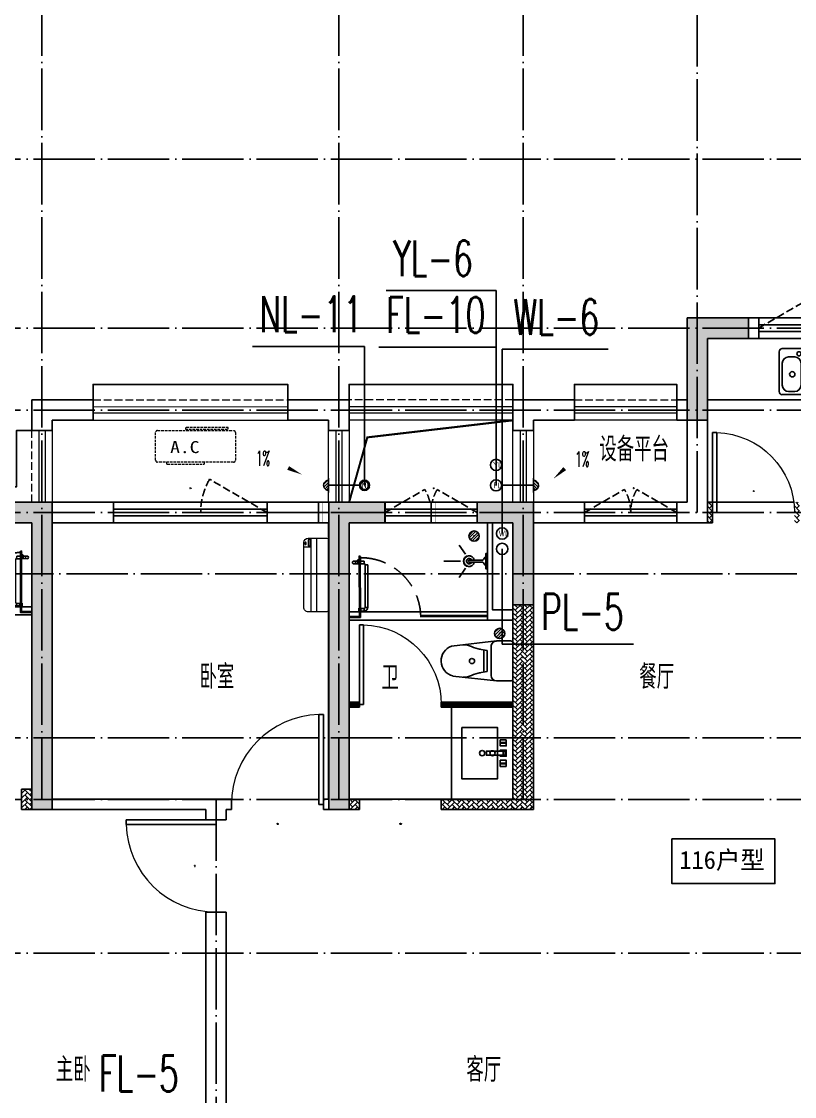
# Model space of a CAD drawing. Extents: x 27938 to 1507990, y 110129 to 923079.
# Drawn here: x 854517 to 862067, y 521639 to 532134 of the extents above; entities that cross this region are included whole.
import ezdxf

# ---------------------------------------------------------------- set-up
doc = ezdxf.new("R2010")
doc.units = 0
doc.header["$LTSCALE"] = 1000
doc.header["$MEASUREMENT"] = 0
doc.linetypes.add('DASH', pattern=[0.35, 0.25, -0.1])
doc.linetypes.add('DOTE', pattern=[2.42, 2, -0.2, 0.02, -0.2])
for name, color, linetype in [('AH-FURNITURE', 1, 'Continuous'), ('COLUMN', 9, 'Continuous'), ('CURTWALL', 4, 'Continuous'), ('DIM_凝结', 150, 'Continuous'), ('DIM_废水', 31, 'Continuous'), ('DIM_污水', 2, 'Continuous'), ('DIM_雨水', 4, 'Continuous'), ('DIM_餐饮排水', 31, 'Continuous'), ('DOTE', 1, 'Continuous'), ('EQUIP_污水', 7, 'Continuous'), ('IP-bath&kitchen-JOHNSON', 4, 'Continuous'), ('LVTRY', 6, 'Continuous'), ('P-bath&kitchen-JOHNSON', 4, 'Continuous'), ('PUB_HATCH', 8, 'Continuous'), ('PUB_TEXT', 4, 'Continuous'), ('VPIPE-中水', 122, 'Continuous'), ('VPIPE-凝结', 150, 'N'), ('VPIPE-废水', 31, 'Continuous'), ('VPIPE-污水', 2, 'W'), ('VPIPE-雨水', 4, 'Y'), ('VPIPE-餐饮排水', 41, 'P'), ('WALL', 9, 'Continuous'), ('WINDOW', 4, 'Continuous'), ('WINDOW_TEXT', 7, 'Continuous'), ('保温', 6, 'Continuous'), ('建筑-排气道', 9, 'Continuous'), ('机电标识类', 1, 'Continuous'), ('看线', 251, 'Continuous')]:
    doc.layers.add(name, color=color, linetype=linetype)
for name, color, linetype, lineweight in [('平面-排水沟', 86, 'Continuous', 15), ('平面-栏杆', 135, 'Continuous', 15), ('平面-看线', 45, 'Continuous', 15), ('平面-空调室内机', 176, 'Continuous', 9), ('平面-空调预留孔', 173, 'Continuous', 15), ('空调', 76, 'Continuous', 13), ('立面-洞口示意', 152, 'Continuous', 13)]:
    doc.layers.add(name, color=color, linetype=linetype, lineweight=lineweight)
doc.styles.add('_TCH_DIM', font='SIMPLEX.shx', dxfattribs={"width": 0.7, "bigfont": 'GBCBIG.shx'})
doc.styles.add('_TCH_WINDOW', font='SIMPLEX.shx', dxfattribs={"width": 0.7, "height": 3.5, "bigfont": 'GBCBIG.shx'})
doc.styles.add('_TWT_SERIAL', font='SIMPLEX', dxfattribs={"width": 0.8, "height": 3.5, "bigfont": 'HZTXT'})
doc.styles.add('DIM_FONT', font='SIMPLEX.shx', dxfattribs={"width": 0.56})
doc.styles.get("Standard").update_dxf_attribs({"font": 'gbenor.shx', "bigfont": 'gbcbig.shx'})
doc.styles.add('黑体', font='simhei.ttf')
doc.linetypes.add('N', pattern='A,3,-0.2,["N",Standard,S=0.25,R=0,X=-0.1,Y=-0.115],-0.2', length=3.4)
doc.linetypes.add('P', pattern='A,3,-0.2,["P",Standard,S=0.25,R=0,X=-0.1,Y=-0.115],-0.2', length=3.4)
doc.linetypes.add('W', pattern='A,3,-0.2,["W",Standard,S=0.25,R=0,X=-0.1,Y=-0.115],-0.2', length=3.4)
doc.linetypes.add('Y', pattern='A,3,-0.2,["Y",Standard,S=0.25,R=0,X=-0.1,Y=-0.115],-0.2', length=3.4)
pattern_1 = [(45, (0, 0), (0, 47.4157523), [100.584, -33.528]), (135, (23.708, 23.708), (3e-15, 47.4157523), [100.584, -33.528])]

# ---------------------------------------------------------------- blocks, each defined once
blk = doc.blocks.new('GDGDGDSDA')
at = {"layer": 'DOTE', "color": 0, "linetype": 'DOTE', "ltscale": 0.3}
for p, q in [((446135, 367858), (446135, 376108)), ((449035, 367858), (449035, 376108)), ((450835, 367858), (450835, 376108)), ((452535, 370658), (452535, 376108)), ((471335, 374108), (417335, 374108)), ((471335, 372458), (417335, 372458)), ((471335, 371658), (417335, 371658)), ((471335, 370658), (417335, 370658)), ((417335, 370059), (471335, 370059)), ((471335, 368458), (417335, 368458)), ((471335, 367858), (417335, 367858)), ((447835, 367858), (447835, 359558)), ((471335, 366358), (417335, 366358))]:
    blk.add_line(p, q, dxfattribs=at)
blk = doc.blocks.new('rrrrrrrrrrrra')
at = {"color": 0}
for p, q in [((-112, 459), (-112, 324)), ((253, 484), (-87, 484)), ((278, 324), (278, 459)), ((-112, 324), (-64, -103)), ((278, 324), (228, -116)), ((-59, 271), (224, 271)), ((-21, 232), (-34, 154)), ((186, 232), (-21, 232)), ((186, 232), (199, 154)), ((191, 200), (-26, 200))]:
    blk.add_line(p, q, dxfattribs=at)
for centre, radius, start, end in [((-87, 459), 25, 90, 180), ((253, 459), 25, 0, 90), ((-59, 324), 53.3, 180, 270), ((224, 324), 53.3, 270, 0), ((-323, 210), 294, 333.5369, 351.4828), ((488, 210), 294, 188.5172, 206.4631), ((149, -3), 224, 158.5202, 180), ((16, -3), 224, 0, 21.4798), ((84, -64), 153, 195.0773, 340.1181)]:
    blk.add_arc(centre, radius, start, end, dxfattribs=at)
blk = doc.blocks.new('A$C1E0F638F')
at = {"color": 0}
for points in [[(500, 435), (500, 85), (0, 85), (0, 435)], [(270, 30), (230, 30), (230, 195), (270, 195)], [(120, 0), (180, 0), (180, 60), (120, 60)], [(147, 55), (153, 55), (153, 5), (147, 5)], [(230, 30), (270, 30), (270, 10), (230, 10)], [(380, 0), (320, 0), (320, 60), (380, 60)], [(353, 55), (347, 55), (347, 5), (353, 5)]]:
    blk.add_lwpolyline(points, close=True, dxfattribs=at)
blk.add_lwpolyline([(270, 60), (280, 60), (280, 0), (220, 0), (220, 60), (230, 60)], dxfattribs=at)
blk.add_circle((250, 236), 26, dxfattribs=at)
blk = doc.blocks.new('$lvtry$00000171')
at = {"color": 0}
for p, q in [((-74, 11), (-11, 74)), ((-70, -27), (27, 70)), ((-53, -53), (53, 53)), ((-27, -70), (70, 27)), ((11, -74), (74, -11))]:
    blk.add_line(p, q, dxfattribs=at)
blk.add_circle((0, 0), 75, dxfattribs=at)
blk.add_point((0, 0), dxfattribs=at)
blk = doc.blocks.new('135')
blk.add_hatch(color=0).paths.add_polyline_path([(5, 2), (4, -1), (-5, 2), (-4, 5)])
at = {"color": 0}
for p, q in [((-6, 19), (-3, 19)), ((-3, 19), (-6, 19)), ((-6, 3), (5, -2)), ((-6, 3), (-5, 3)), ((-5, 11), (-5, 31)), ((5, 11), (-5, 11)), ((5, 10), (-5, 10)), ((-5, 3), (-4, 6)), ((-4, 6), (5, 2)), ((0, 0), (0, 39)), ((6, 19), (3, 19)), ((3, 19), (6, 19)), ((4, -1), (5, 2)), ((5, 11), (5, 32)), ((4, -1), (6, -2))]:
    blk.add_line(p, q, dxfattribs=at)
for centre, radius, start, end in [((6, 16), 13.5, 151.0147, 204.8403), ((13, 4), 20.5, 163.0924, 182.0012), ((-6, 4), 1, 184.2275, 248.4661), ((-5, 22), 0.5, 335.7643, 151.0147), ((4, 18), 9.42, 155.7643, 171.9773), ((9, 15), 14.6, 166.278, 198.0953), ((14, 4), 19.5, 163.7443, 182.5269), ((-5, 3), 0.5, 181.9385, 247.2597), ((5, 22), 0.5, 29.8425, 204.574), ((-6, 17), 11.7, 10.475, 24.574), ((-6, 15), 12.4, 338.6449, 16.0476), ((29, 7), 24, 172.9439, 199.2318), ((-6, 16), 13.4, 334.9111, 29.8425), ((26, 6), 20.6, 169.1454, 199.9526), ((6, -1), 1.17, 247.4597, 19.9526), ((6, -1), 0.5, 247.4597, 19.2318)]:
    blk.add_arc(centre, radius, start, end, dxfattribs=at)
blk.add_open_spline([(-5, 31), (-4, 31), (-2, 33), (1, 29), (3, 31), (5, 32)], degree=3, knots=[0, 0, 0, 0, 3.066329, 6.218313, 11.124135, 11.124135, 11.124135, 11.124135], dxfattribs=at)
blk = doc.blocks.new('SDFAWERAWER')
at = {"layer": 'LVTRY', "color": 0}
for p, q in [((593941, -1242210), (593784, -1242595)), ((593965, -1242220), (593807, -1242604)), ((593941, -1242210), (593965, -1242220)), ((593988, -1242191), (593978, -1242214)), ((594007, -1242226), (593978, -1242214)), ((594017, -1242203), (593988, -1242191)), ((594016, -1242220), (594027, -1242193)), ((594016, -1242220), (594022, -1242223)), ((594026, -1242204), (594018, -1242222)), ((594018, -1242222), (594021, -1242220)), ((594025, -1242211), (594021, -1242220)), ((594023, -1242221), (594022, -1242223)), ((594022, -1242223), (594024, -1242222)), ((594023, -1242211), (594030, -1242194)), ((594024, -1242221), (594024, -1242222)), ((594025, -1242211), (594031, -1242197)), ((594027, -1242193), (594033, -1242195)), ((594028, -1242234), (594078, -1242255)), ((594030, -1242194), (594031, -1242197)), ((594032, -1242197), (594033, -1242195)), ((594033, -1242195), (594034, -1242197)), ((594034, -1242198), (594034, -1242197)), ((594047, -1242201), (594036, -1242229)), ((594036, -1242229), (594039, -1242230)), ((594037, -1242211), (594088, -1242232)), ((594039, -1242230), (594045, -1242214)), ((594039, -1242230), (594042, -1242228)), ((594042, -1242228), (594051, -1242205)), ((594050, -1242202), (594043, -1242218)), ((594047, -1242201), (594050, -1242202)), ((594050, -1242202), (594051, -1242205)), ((594057, -1242246), (594067, -1242223)), ((593784, -1242595), (593807, -1242604)), ((593803, -1242641), (593813, -1242618)), ((593803, -1242641), (593833, -1242653)), ((593813, -1242618), (593842, -1242630)), ((593842, -1242630), (593833, -1242653)), ((593834, -1242656), (593833, -1242653)), ((593845, -1242629), (593834, -1242656)), ((593836, -1242657), (593834, -1242656)), ((593848, -1242630), (593836, -1242657)), ((593845, -1242629), (593842, -1242630)), ((593848, -1242630), (593845, -1242629)), ((593847, -1242662), (593858, -1242634)), ((593847, -1242662), (593850, -1242663)), ((593850, -1242663), (593861, -1242635)), ((593852, -1242662), (593862, -1242637)), ((593858, -1242634), (593861, -1242635)), ((593861, -1242635), (593862, -1242637))]:
    blk.add_line(p, q, dxfattribs=at)
blk.add_lwpolyline([(593823, -1242717), (594046, -1242174), (594037, -1242170), (593814, -1242713)], close=True, dxfattribs=at)
blk.add_arc((594075, -1242240), 15.3, 281.7932, 33.7019, dxfattribs=at)
for centre, major_axis, start_param, end_param in [((593974, -1242224), (3.93, 9.6), 0, 1.570796), ((593817, -1242608), (13.5, 33.1), 1.570796, 3.141593), ((593817, -1242608), (3.93, 9.6), 1.570796, 3.141593)]:
    blk.add_ellipse(centre, major_axis=major_axis, ratio=1, start_param=start_param, end_param=end_param, dxfattribs=at)
at = {"layer": 'P-bath&kitchen-JOHNSON', "color": 0, "linetype": 'DASH'}
blk.add_arc((593810, -1242714), 586, 67.5369, 157.1325, dxfattribs=at)
at = {"layer": 'LVTRY', "color": 8, "xscale": -1, "rotation": 157.7329157530927}
blk.add_blockref('135', (594045, -1242162), dxfattribs=at)
blk = doc.blocks.new('A$C5DCB2F21')
at = {"layer": 'IP-bath&kitchen-JOHNSON', "color": 0}
for p, q in [((-68, -213), (-158, -275)), ((0, -261), (0, -425)), ((68, -213), (158, -275))]:
    blk.add_line(p, q, dxfattribs=at)
for centre, major_axis, ratio, start_param, end_param in [((0, -179), (-51, 0), 0.990052, -1.36297, 4.504563), ((0, -178), (-26.8, 0), 0.994812, -1.167677, 4.309269)]:
    blk.add_ellipse(centre, major_axis=major_axis, ratio=ratio, start_param=start_param, end_param=end_param, dxfattribs=at)
at = {"layer": 'LVTRY', "color": 0}
for p, q in [((74, 0), (-74, 0)), ((-10, -174), (-10, -49)), ((11, -174), (11, -49))]:
    blk.add_line(p, q, dxfattribs=at)
blk.add_lwpolyline([(74, 0), (74, -16), (-74, -16), (-74, 0)], dxfattribs=at)
for points in [[(-26, -31, -0.364142), (-38, -16, -0.020495)], [(-10, -49, 0.214893), (-26, -31, 7.649644)], [(11, -49, -0.21439), (26, -31, -7.649644)], [(26, -31, 0.364142), (38, -16, 0.020495)]]:
    blk.add_lwpolyline(points, format="xyb", dxfattribs=at)
blk.add_arc((0, -174), 10.5, 180, 0, dxfattribs=at)
for centre, major_axis, ratio, start_param, end_param in [((0, -181), (53.6, 0), 0.987577, 1.76809, 7.656688), ((-12, -165), (0, 1.43), 0.85, -1.570796, 4.712389), ((-12, -189), (0, 1.43), 0.85, 4.712389, 10.995574), ((12, -165), (0, 1.43), 0.85, 4.712389, 10.995574), ((12, -189), (0, 1.43), 0.85, 4.712389, 10.995574)]:
    blk.add_ellipse(centre, major_axis=major_axis, ratio=ratio, start_param=start_param, end_param=end_param, dxfattribs=at)
blk = doc.blocks.new('GDGDRGDGRD')
at = {"layer": 'IP-bath&kitchen-JOHNSON', "color": 0}
for p, q in [((490533, 524228), (491883, 524228)), ((490533, 524193), (491183, 524193)), ((490533, 524183), (491183, 524183)), ((490533, 524148), (491883, 524148)), ((491183, 524183), (491183, 524193)), ((491883, 524183), (491783, 524183)), ((491783, 524173), (491783, 524183)), ((491883, 524173), (491783, 524173))]:
    blk.add_line(p, q, dxfattribs=at)
for points in [[(490533, 525048), (490533, 524148), (490283, 524148)], [(490483, 525048), (490483, 524248), (490283, 524248)]]:
    blk.add_lwpolyline(points, dxfattribs=at)
at = {"layer": 'LVTRY', "color": 0}
blk.add_lwpolyline([(490883, 522448), (490283, 522448), (490283, 523348), (490883, 523348)], close=True, dxfattribs=at)
at = {"layer": 'IP-bath&kitchen-JOHNSON', "color": 8}
for name, p, rotation in [('A$C5DCB2F21', (490533, 524673), 90.008488524447), ('SDFAWERAWER', (-528536, 1449334), 22.25976934310711)]:
    blk.add_blockref(name, p, dxfattribs=dict(at, rotation=rotation))
at = {"layer": 'LVTRY', "color": 8, "xscale": -0.6666666667107826, "yscale": 0.6666666667107826}
for p in [(490663, 524918), (490413, 524018)]:
    blk.add_blockref('$lvtry$00000171', p, dxfattribs=at)
at = {"layer": 'LVTRY', "color": 8, "extrusion": (0, 0, -1), "xscale": -1, "zscale": -1, "rotation": 270}
blk.add_blockref('rrrrrrrrrrrra', (-490766, 523666), dxfattribs=at)
at = {"layer": 'LVTRY', "color": 8, "xscale": -1, "rotation": 270}
blk.add_blockref('A$C1E0F638F', (490347, 522649), dxfattribs=at)
blk = doc.blocks.new('rtyg7uyhg')
at = {"layer": 'LVTRY', "color": 0}
for p, q in [((193590, 45458), (193590, 45069)), ((194235, 45489), (193621, 45489)), ((194265, 45069), (194265, 45458)), ((193621, 45131), (193621, 45346)), ((193682, 45407), (193888, 45407)), ((193896, 45430), (193858, 45326)), ((193875, 45316), (193946, 45401)), ((193926, 45440), (193940, 45432)), ((194010, 45346), (194010, 45131)), ((194051, 45131), (194051, 45346)), ((194112, 45407), (194173, 45407)), ((194235, 45346), (194235, 45131)), ((193858, 45326), (193875, 45316)), ((193621, 45039), (194235, 45039)), ((193948, 45069), (193682, 45069)), ((194173, 45069), (194112, 45069))]:
    blk.add_line(p, q, dxfattribs=at)
for centre, radius in [((193866, 45438), 20.5), ((193989, 45438), 20.5), ((194071, 45438), 20.5), ((193815, 45238), 25.6), ((194137, 45238), 25.6)]:
    blk.add_circle(centre, radius, dxfattribs=at)
for centre, radius, start, end in [((193621, 45458), 30.7, 90, 180), ((193916, 45423), 20.5, 60, 159.4623), ((194235, 45458), 30.7, 360, 90), ((193682, 45346), 61.4, 90, 180), ((193930, 45414), 20.5, 320.5377, 60), ((193948, 45346), 61.4, 360, 90), ((194112, 45346), 61.4, 90, 180), ((194173, 45346), 61.4, 360, 90), ((193682, 45131), 61.4, 180, 270), ((193948, 45131), 61.4, 270, 360), ((194112, 45131), 61.4, 180, 270), ((194173, 45131), 61.4, 270, 360), ((193621, 45069), 30.7, 180, 270), ((194235, 45069), 30.7, 270, 360)]:
    blk.add_arc(centre, radius, start, end, dxfattribs=at)
at = {"layer": 'LVTRY', "color": 0, "style": 'DIM_FONT', "width": 0.8, "flags": 9}
for tag in ['YSIZE', 'XSIZE']:
    blk.add_attdef(tag, (193928, 45488), '', height=0.5, rotation=90, dxfattribs=at)
blk = doc.blocks.new('A$C60D053AF')
at = {"layer": 'AH-FURNITURE', "color": 0}
for p, q in [((233, -90), (128, -90)), ((193, -71), (328, -71)), ((193, -91), (328, -91)), ((342, -97), (370, -143)), ((356, -83), (384, -129)), ((233, -110), (128, -110)), ((245, -129), (245, -122)), ((265, -129), (265, -122)), ((255, -281), (255, -251)), ((255, -281), (393, -281)), ((393, -281), (393, -251))]:
    blk.add_line(p, q, dxfattribs=at)
for points in [[(170, -68, 1), (170, -94), (193, -94), (193, -68)], [(234, -251), (414, -251, 0.414214), (424, -241), (424, -111, 0.414214), (414, -101), (234, -101, 0.414214), (224, -111), (224, -241, 0.414214)], [(268, -122), (268, -107, 0.414214), (248, -87), (233, -87), (233, -113), (242, -113), (242, -122)], [(242, -152, 1), (268, -152), (268, -129), (242, -129)], [(384, -161, 1), (402, -143), (386, -127), (368, -145)]]:
    blk.add_lwpolyline(points, format="xyb", close=True, dxfattribs=at)
for centre, radius in [((100, -100), 30), ((255, -152), 15), ((255, -152), 10), ((393, -152), 15), ((393, -152), 10)]:
    blk.add_circle(centre, radius, dxfattribs=at)
for radius in [40, 20]:
    blk.add_arc((328, -111), radius, 45, 90, dxfattribs=at)
blk = doc.blocks.new('A-Kitchen-7')
at = {"layer": 'LVTRY', "color": 0}
for p, q in [((-519, 780), (-7, 834)), ((-4, 811), (-515, 756)), ((-29, 767), (-35, 806)), ((-7, 834), (-4, 811)), ((-515, 756), (-519, 780)), ((515, 756), (-515, 756)), ((-515, 756), (-515, 40)), ((-486, 761), (-485, 756)), ((-29, 767), (-112, 756)), ((515, 780), (0, 780)), ((0, 756), (0, 780)), ((515, 756), (515, 780)), ((515, 40), (515, 756)), ((-515, 40), (515, 40))]:
    blk.add_line(p, q, dxfattribs=at)
blk.add_lwpolyline([(-469, 40), (-469, 0), (469, 0), (469, 40)], close=True, dxfattribs=at)
blk = doc.blocks.new('*U41')
h = blk.add_hatch(color=0)
h.set_gradient(color1=(0, 0, 255), rotation=180, tint=1)
h.paths.add_polyline_path([(0, 0), (-6.35, -6.35), (-6.35, -2.159), (-15, -2.159), (-15, 2.159), (-6.35, 2.159), (-6.35, 6.35)])
at = {"color": 0, "linetype": 'Continuous'}
blk.add_lwpolyline([(0, 0), (-6.35, -6.35), (-6.35, -2.159), (-15, -2.159), (-15, 2.159), (-6.35, 2.159), (-6.35, 6.35)], close=True, dxfattribs=at)
blk = doc.blocks.new('sgrsefv')
at = {"layer": 'PUB_HATCH'}
blk.add_hatch(color=0, dxfattribs=at).paths.add_polyline_path([(1112933, 840916), (1112933, 840646), (1113073, 840646), (1113073, 840661), (1112968, 840661), (1112948, 840681), (1112948, 840881), (1112968, 840901), (1113288, 840901), (1113308, 840881), (1113308, 840681), (1113288, 840661), (1113183, 840661), (1113183, 840646), (1113323, 840646), (1113323, 840916)])
at = {"layer": 'LVTRY', "color": 0}
for p, q in [((1113073, 840661), (1113073, 840646)), ((1113183, 840661), (1113183, 840646))]:
    blk.add_line(p, q, dxfattribs=at)
for points in [[(1112918, 840931), (1113338, 840931), (1113338, 840631), (1112918, 840631)], [(1112933, 840916), (1113323, 840916), (1113323, 840646), (1112933, 840646)], [(1113288, 840661), (1112968, 840661), (1112948, 840681), (1112948, 840881), (1112968, 840901), (1113288, 840901), (1113308, 840881), (1113308, 840681), (1113288, 840661)]]:
    blk.add_lwpolyline(points, close=True, dxfattribs=at)
at = {"layer": '立面-洞口示意', "color": 0}
blk.add_lwpolyline([(1112918, 840931), (1113182, 840837), (1113338, 840631)], dxfattribs=at)
at = {"layer": '建筑-排气道', "color": 8, "xscale": -5, "yscale": 5, "zscale": 5, "rotation": 270}
blk.add_blockref('*U41', (1113118, 840599), dxfattribs=at)
blk = doc.blocks.new('FRSDFDGDGDRGDR')
at = {"layer": '平面-空调预留孔', "color": 0}
for p, q in [((699619, 775448), (699746, 775448)), ((699746, 775448), (699746, 775355)), ((699612, 775044), (699612, 775441)), ((699720, 775342), (699720, 775143)), ((699727, 775349), (699740, 775349)), ((699727, 775136), (699740, 775136)), ((699746, 775037), (699619, 775037)), ((699746, 775130), (699746, 775037))]:
    blk.add_line(p, q, dxfattribs=at)
blk.add_lwpolyline([(699766, 775167), (699793, 775154), (699793, 775057), (699766, 775044), (699766, 775018), (699619, 775018, -0.414214), (699593, 775044), (699593, 775441, -0.414214), (699619, 775468), (699766, 775468), (699766, 775441), (699793, 775428), (699793, 775332), (699766, 775318)], format="xyb", close=True, dxfattribs=at)
for centre, radius in [((699740, 775332), 10.6), ((699740, 775243), 15.8), ((699740, 775154), 10.6)]:
    blk.add_circle(centre, radius, dxfattribs=at)
for centre, start, end in [((699619, 775441), 90, 180), ((699727, 775342), 90, 180), ((699740, 775355), 270, 360), ((699727, 775143), 180, 270), ((699740, 775130), 0, 90), ((699619, 775044), 180, 270)]:
    blk.add_arc(centre, 6.6, start, end, dxfattribs=at)
blk = doc.blocks.new('GDGDRGDRGRD')
at = {"layer": 'LVTRY', "color": 0}
for p, q in [((430081, 371515), (429865, 371758)), ((430335, 371758), (429865, 371758)), ((429865, 371758), (429865, 370858)), ((430235, 370858), (430235, 371758)), ((429915, 370948), (429915, 371668)), ((429925, 371678), (430325, 371678)), ((429995, 371628), (429995, 371418)), ((430000, 371628), (430000, 371418)), ((430290, 371638), (430005, 371638)), ((430290, 371633), (430005, 371633)), ((430045, 371658), (430045, 371568)), ((430050, 371658), (430045, 371658)), ((430050, 371568), (430050, 371658)), ((430195, 371418), (430195, 371628)), ((430200, 371418), (430200, 371628)), ((430235, 371668), (430235, 370948)), ((429975, 371526), (430102, 371526)), ((429975, 371521), (429975, 371526)), ((430102, 371521), (429975, 371521)), ((430045, 371568), (430050, 371568)), ((430335, 371515), (430081, 371515)), ((430081, 371515), (430081, 371100)), ((430220, 371526), (430092, 371526)), ((430092, 371526), (430092, 371521)), ((430092, 371521), (430220, 371521)), ((430102, 371526), (430102, 371521)), ((430220, 371521), (430220, 371526)), ((430235, 371100), (430235, 371515)), ((430005, 371413), (430290, 371413)), ((430005, 371408), (430290, 371408)), ((430045, 371388), (430045, 371478)), ((430045, 371478), (430050, 371478)), ((430050, 371478), (430050, 371388)), ((429935, 371358), (429974, 371358)), ((429955, 371339), (429955, 371378)), ((430050, 371388), (430045, 371388)), ((429935, 371258), (429974, 371258)), ((429955, 371239), (429955, 371278)), ((429995, 370988), (429995, 371198)), ((430000, 370988), (430000, 371198)), ((430005, 371208), (430290, 371208)), ((430005, 371203), (430290, 371203)), ((430045, 371228), (430045, 371138)), ((430050, 371228), (430045, 371228)), ((430050, 371138), (430050, 371228)), ((430195, 371198), (430195, 370988)), ((430200, 371198), (430200, 370988)), ((429865, 370858), (430081, 371100)), ((430102, 371096), (429975, 371096)), ((429975, 371096), (429975, 371091)), ((429975, 371091), (430102, 371091)), ((430045, 371138), (430050, 371138)), ((430081, 371100), (430335, 371100)), ((430092, 371091), (430092, 371096)), ((430092, 371096), (430220, 371096)), ((430220, 371091), (430092, 371091)), ((430102, 371091), (430102, 371096)), ((430220, 371096), (430220, 371091)), ((430045, 370958), (430045, 371048)), ((430045, 371048), (430050, 371048)), ((430050, 371048), (430050, 370958)), ((430325, 370938), (429925, 370938)), ((430290, 370983), (430005, 370983)), ((430290, 370978), (430005, 370978)), ((430050, 370958), (430045, 370958)), ((429865, 370858), (430335, 370858))]:
    blk.add_line(p, q, dxfattribs=at)
blk.add_lwpolyline([(429609, 370758), (429735, 370758), (429735, 371758), (427635, 371758)], dxfattribs=at)
for centre, radius in [((430147, 371523), 29.7), ((430147, 371523), 11.7), ((429955, 371358), 17), ((429955, 371258), 17), ((430147, 371093), 29.7), ((430147, 371093), 11.7)]:
    blk.add_circle(centre, radius, dxfattribs=at)
for centre, radius, start, end in [((429925, 371668), 10, 90, 180), ((430005, 371628), 10, 90, 180), ((430005, 371628), 5, 90, 180), ((430190, 371628), 10, 0, 90), ((430190, 371628), 5, 0, 90), ((430225, 371668), 10, 0, 90), ((430047, 371523), 56.7, 2.2742, 87.7258), ((430047, 371523), 52.2, 2.4704, 87.5296), ((430047, 371523), 56.7, 272.2742, 357.7258), ((430047, 371523), 52.2, 272.4704, 357.5296), ((430147, 371523), 56.7, 92.2742, 177.7258), ((430147, 371523), 56.7, 182.2742, 267.7258), ((430147, 371523), 52.2, 92.4704, 177.5296), ((430147, 371523), 52.2, 182.4704, 267.5296), ((430005, 371418), 10, 180, 270), ((430005, 371418), 5, 180, 270), ((430190, 371418), 5, 270, 0), ((430190, 371418), 10, 270, 0), ((430005, 371198), 10, 90, 180), ((430005, 371198), 5, 90, 180), ((430190, 371198), 10, 0, 90), ((430190, 371198), 5, 0, 90), ((430047, 371093), 56.7, 2.2742, 87.7258), ((430047, 371093), 52.2, 2.4704, 87.5296), ((430047, 371093), 56.7, 272.2742, 357.7258), ((430047, 371093), 52.2, 272.4704, 357.5296), ((430147, 371093), 56.7, 92.2742, 177.7258), ((430147, 371093), 56.7, 182.2742, 267.7258), ((430147, 371093), 52.2, 92.4704, 177.5296), ((430147, 371093), 52.2, 182.4704, 267.5296), ((430005, 370988), 10, 180, 270), ((430005, 370988), 5, 180, 270), ((430190, 370988), 5, 270, 0), ((430190, 370988), 10, 270, 0), ((429925, 370948), 10, 180, 270), ((430225, 370948), 10, 270, 0)]:
    blk.add_arc(centre, radius, start, end, dxfattribs=at)
at = {"color": 8, "xscale": -1, "rotation": 270}
blk.add_blockref('FRSDFDGDGDRGDR', (-345583, -327434), dxfattribs=at)
at = {"color": 8, "xscale": -1}
blk.add_blockref('rtyg7uyhg', (622600, 326770), dxfattribs=at)
at = {"color": 8}
for name, p, rotation in [('A$C60D053AF', (430135, 372358), 270), ('sgrsefv', (1543253, 1211090), 180)]:
    blk.add_blockref(name, p, dxfattribs=dict(at, rotation=rotation))
at = {"layer": 'LVTRY', "color": 8, "extrusion": (0, 0, -1), "xscale": -0.7999999999883585, "yscale": 0.7999999999883585, "zscale": -0.7999999999883585}
blk.add_blockref('A-Kitchen-7', (-429197, 370159), dxfattribs=at)
blk = doc.blocks.new('GFDGFSDFGD')
at = {"layer": 'PUB_HATCH'}
for points in [[(454317, 374824), (453717, 374824), (453717, 373824), (453917, 373824), (453917, 374624), (454317, 374624)], [(447017, 373024), (447017, 372824), (447317, 372824), (447317, 370024), (447517, 370024), (447517, 373024)], [(450767, 373024), (450217, 373024), (450217, 370024), (450417, 370024), (450417, 372824), (450767, 372824)], [(451667, 373024), (451667, 372824), (452017, 372824), (452017, 372024), (452217, 372024), (452217, 373024)]]:
    blk.add_hatch(color=0, dxfattribs=at).paths.add_polyline_path(points)
at = {"layer": 'COLUMN', "color": 0}
for p, q in [((454317, 374824), (453717, 374824)), ((453717, 374824), (453717, 373824)), ((454317, 374624), (454317, 374824)), ((453917, 373824), (453917, 374624)), ((453917, 374624), (454317, 374624)), ((453717, 373824), (453917, 373824)), ((447517, 373024), (447017, 373024)), ((447517, 370024), (447517, 373024)), ((450767, 373024), (450217, 373024)), ((450217, 373024), (450217, 370024)), ((450767, 372824), (450767, 373024)), ((451667, 373024), (451667, 372824)), ((452217, 373024), (451667, 373024)), ((452217, 372024), (452217, 373024)), ((447017, 372824), (447317, 372824)), ((447317, 372824), (447317, 370024)), ((450417, 370024), (450417, 372824)), ((450417, 372824), (450767, 372824)), ((451667, 372824), (452017, 372824)), ((452017, 372824), (452017, 372024)), ((452017, 372024), (452217, 372024)), ((447317, 370024), (447517, 370024)), ((450217, 370024), (450417, 370024))]:
    blk.add_line(p, q, dxfattribs=at)
blk = doc.blocks.new('GDFGDGRD')
at = {"layer": '保温', "linetype": 'ByBlock', "ltscale": 10}
h = blk.add_hatch(dxfattribs=at)
h.set_pattern_fill('AR-HBONE', color=251, scale=55)
h.set_pattern_definition(pattern_1)
h.paths.add_polyline_path([(436417, 372824), (436417, 373024), (436467, 373024), (436467, 372824)])
h = blk.add_hatch(dxfattribs=at)
h.set_pattern_fill('AR-HBONE', color=251, scale=55)
h.set_pattern_definition(pattern_1)
h.paths.add_polyline_path([(437267, 372824), (437267, 373024), (437317, 373024), (437317, 372824)])
h = blk.add_hatch(dxfattribs=at)
h.set_pattern_fill('AR-HBONE', color=251, scale=55)
h.set_pattern_definition(pattern_1)
h.paths.add_polyline_path([(439017, 370024), (439017, 372024), (439217, 372024), (439217, 370024)])
h = blk.add_hatch(dxfattribs=at)
h.set_pattern_fill('AR-HBONE', color=251, scale=55)
h.set_pattern_definition(pattern_1)
h.paths.add_polyline_path([(443916, 370024), (443916, 370224), (444016, 370224), (444016, 370024)])
h = blk.add_hatch(dxfattribs=at)
h.set_pattern_fill('AR-HBONE', color=251, scale=55)
h.set_pattern_definition(pattern_1)
h.paths.add_polyline_path([(439217, 370024), (439217, 370124), (439917, 370124), (439917, 370024)])
h = blk.add_hatch(dxfattribs=at)
h.set_pattern_fill('AR-HBONE', color=251, scale=55)
h.set_pattern_definition(pattern_1)
h.paths.add_polyline_path([(440717, 370024), (440717, 370124), (440817, 370124), (440817, 370024)])
at = {"layer": '保温', "color": 251, "linetype": 'ByBlock', "ltscale": 10}
blk.add_line((437317, 373024), (437317, 372824), dxfattribs=at)
blk = doc.blocks.new('A$C001338C2')
for p, q in [((845, 304), (55, 304)), ((109, 215), (109, 304)), ((0, 249), (0, 22)), ((900, 22), (900, 249)), ((22, 0), (878, 0))]:
    blk.add_line(p, q)
at = {"lineweight": 5}
for p, q in [((900, 215), (0, 215)), ((900, 143), (0, 143))]:
    blk.add_line(p, q, dxfattribs=at)
for points in [[(73, 275), (57, 275, -0.414214), (51, 281), (51, 283, -0.414214), (57, 289), (73, 289, -0.414214), (79, 283), (79, 281, -0.414214)], [(89, 226), (22, 226, -0.414214), (17, 232), (17, 243, -0.414214), (22, 249), (89, 249, -0.414214), (95, 243), (95, 232, -0.414214)]]:
    blk.add_lwpolyline(points, format="xyb", close=True)
for centre, radius, start, end in [((55, 249), 55, 90, 180), ((845, 249), 55, 360, 90), ((22, 22), 22, 180, 270), ((878, 22), 22, 270, 360)]:
    blk.add_arc(centre, radius, start, end)
blk = doc.blocks.new('dongkong')
blk.add_wipeout([(-603756, 210771), (-603756, 210571), (-603836, 210571), (-603836, 210771)])
at = {"layer": '机电标识类', "color": 250, "linetype": 'DASH', "ltscale": 400}
for p, q in [((-603796, 210771), (-603796, 210571)), ((-603896, 210671), (-603696, 210671))]:
    blk.add_line(p, q, dxfattribs=at)
at = {"layer": '空调', "color": 6, "linetype": 'DASH', "const_width": 2}
blk.add_lwpolyline([(-603756, 210771), (-603756, 210571), (-603836, 210571), (-603836, 210771)], close=True, dxfattribs=at)
blk = doc.blocks.new('$TCHSYS$DOOR2D')
for p, q in [((0.45, 0.975), (0.5, 0.975)), ((0.45, 0), (0.45, 0.975)), ((0.5, 0), (0.5, 0.975)), ((0.5, 0), (0.45, 0))]:
    blk.add_line(p, q)
at = {"lineweight": 13}
blk.add_arc((0.475, 0), 0.975, 91.4693, 180, dxfattribs=at)
blk = doc.blocks.new('DSGDFGF')
at = {"layer": 'CURTWALL', "color": 0}
for p, q in [((676992, 342105), (676292, 342105)), ((676292, 342105), (676292, 342055)), ((676292, 342089), (676992, 342089)), ((676292, 342072), (676992, 342072)), ((676292, 342055), (676992, 342055)), ((676992, 342055), (676992, 342105)), ((677892, 342105), (677792, 342105)), ((677792, 342105), (677792, 342055)), ((677792, 342089), (677892, 342089)), ((677792, 342072), (677892, 342072)), ((677792, 342055), (677892, 342055)), ((677892, 342055), (677892, 342105))]:
    blk.add_line(p, q, dxfattribs=at)
at = {"layer": 'IP-bath&kitchen-JOHNSON', "color": 0}
for p, q in [((676542, 342985), (677892, 342985)), ((676542, 342950), (677192, 342950)), ((676542, 342940), (677192, 342940)), ((676542, 342905), (677892, 342905)), ((677192, 342940), (677192, 342950)), ((677892, 342940), (677792, 342940)), ((677792, 342930), (677792, 342940)), ((677892, 342930), (677792, 342930))]:
    blk.add_line(p, q, dxfattribs=at)
for points in [[(676542, 343855), (676542, 342905), (676292, 342905)], [(676492, 343855), (676492, 343005), (676292, 343005)]]:
    blk.add_lwpolyline(points, dxfattribs=at)
at = {"layer": 'LVTRY', "color": 0}
blk.add_lwpolyline([(676892, 341155), (676292, 341155), (676292, 342055), (676892, 342055)], close=True, dxfattribs=at)
at = {"layer": 'CURTWALL', "color": 0, "xscale": 800, "yscale": 800, "zscale": 50, "rotation": 5.54452612062199e-09}
blk.add_blockref('$TCHSYS$DOOR2D', (677392, 342080), dxfattribs=at)
at = {"layer": 'IP-bath&kitchen-JOHNSON', "color": 8}
for name, p, rotation in [('A$C5DCB2F21', (676542, 343480), 90.00848852444699), ('SDFAWERAWER', (-342526, 1268091), 22.25976934310714)]:
    blk.add_blockref(name, p, dxfattribs=dict(at, rotation=rotation))
at = {"layer": 'LVTRY', "color": 8, "xscale": -0.6666666667107826, "yscale": 0.6666666667107826}
for p in [(676672, 343725), (676422, 342775)]:
    blk.add_blockref('$lvtry$00000171', p, dxfattribs=at)
at = {"layer": 'LVTRY', "color": 8, "extrusion": (0, 0, -1), "xscale": -1, "zscale": -1, "rotation": 270}
blk.add_blockref('rrrrrrrrrrrra', (-676776, 342423), dxfattribs=at)
at = {"layer": 'LVTRY', "color": 8, "xscale": -1, "rotation": 270}
blk.add_blockref('A$C1E0F638F', (676357, 341356), dxfattribs=at)
blk = doc.blocks.new('gsergvr')
at = {"layer": '平面-空调预留孔', "linetype": 'DASH', "ltscale": 0.1}
for p, q in [((34075, 17176), (34075, 17166)), ((34085, 17156), (34438, 17156)), ((34448, 17166), (34448, 17176))]:
    blk.add_line(p, q, dxfattribs=at)
blk.add_lwpolyline([(34729, 17176), (33989, 17176, -0.414214), (33969, 17196), (33969, 17466, -0.414214), (33989, 17486), (34729, 17486, -0.414214), (34749, 17466), (34749, 17196, -0.414214)], format="xyb", close=True, dxfattribs=at)
blk.add_lwpolyline([(34679, 17515), (34260, 17515), (34260, 17500), (34679, 17500)], close=True, dxfattribs=at)
for centre, start, end in [((34085, 17166), 180, 270), ((34438, 17166), 270, 0)]:
    blk.add_arc(centre, 10, start, end, dxfattribs=at)
at = {"layer": '平面-空调预留孔', "color": 251, "linetype": 'DASH', "ltscale": 0.1, "true_color": 0x636466, "style": '黑体', "width": 1.2}
blk.add_text('A.C', height=117, dxfattribs=at).set_placement((34111, 17265))
blk = doc.blocks.new('rtyryrtyeeretee')
at = {"layer": '平面-空调预留孔'}
blk.add_blockref('gsergvr', (635673, 326706), dxfattribs=at)
blk = doc.blocks.new('A$C7A951E79')
at = {"layer": 'LVTRY'}
for p, q in [((-7, 49), (-49, 7)), ((0, 28), (-47, -18)), ((0, 0), (-35, -35)), ((0, -71), (0, 71)), ((0, -28), (-18, -47))]:
    blk.add_line(p, q, dxfattribs=at)
blk.add_arc((0, 0), 49.9, 89.9757, 269.9757, dxfattribs=at)
blk.add_point((0, 0), dxfattribs=at)
blk = doc.blocks.new('A$C42425DA4')
blk.add_blockref('A$C7A951E79', (25000, 0))
at = {"xscale": -1}
blk.add_blockref('A$C7A951E79', (27000, 0), dxfattribs=at)
blk = doc.blocks.new('$WINLIB2D$00000001')
at = {"color": 0}
for points in [[(-0.5, 0.5), (-0.5, -0.5)], [(-0.5, 0.5), (0.5, 0.5)], [(0.5, -0.5), (0.5, 0.5)], [(0.5, 0.1667), (-0.5, 0.1667)], [(0.5, -0.1667), (-0.5, -0.1667)], [(-0.5, -0.5), (0.5, -0.5)]]:
    blk.add_lwpolyline(points, dxfattribs=at)
blk = doc.blocks.new('$DorLib2D$00000001')
at = {"color": 0}
for p, q in [((0.45, 0.975), (0.5, 0.975)), ((0.45, 0), (0.45, 0.975)), ((0.5, 0), (0.5, 0.975)), ((0.5, 0), (0.45, 0))]:
    blk.add_line(p, q, dxfattribs=at)
at = {"color": 0, "lineweight": 13}
blk.add_arc((0.475, 0), 0.975, 91.4693, 180, dxfattribs=at)
blk = doc.blocks.new('$TwtSys$00000147')
blk.add_circle((0, 0, 0), 25)

msp = doc.modelspace()

# ---------------------------------------------------------------- linework, layer by layer
at = {"color": 8}
msp.add_lwpolyline([(860869.5, 524153.6), (861875.5, 524153.6), (861875.5, 523717.6), (860869.5, 523717.6)], close=True, dxfattribs=at)
at = {"layer": 'DIM_凝结'}
for p, q in [((857866.6, 528960.9), (856772.1, 528960.9)), ((857866.6, 527606), (857866.6, 528960.9))]:
    msp.add_line(p, q, dxfattribs=at)
at = {"layer": 'DIM_废水'}
for p, q in [((859151.6, 528953.8), (858007.5, 528953.8)), ((859151.6, 527605.4), (859151.6, 528953.8))]:
    msp.add_line(p, q, dxfattribs=at)
at = {"layer": 'DIM_污水'}
for p, q in [((859211.4, 527135.4), (859211.4, 528934.3)), ((859211.4, 528934.3), (860247.2, 528934.3))]:
    msp.add_line(p, q, dxfattribs=at)
at = {"layer": 'DIM_雨水'}
for p, q in [((859151.6, 529506.7), (858076.8, 529506.7)), ((859151.6, 527805.4), (859151.6, 529506.7))]:
    msp.add_line(p, q, dxfattribs=at)
at = {"layer": 'DIM_餐饮排水'}
for p, q in [((859211.4, 526985.4), (859211.4, 526056.6)), ((859211.4, 526056.6), (860493.9, 526056.6))]:
    msp.add_line(p, q, dxfattribs=at)
at = {"layer": 'VPIPE-中水', "color": 8, "linetype": 'Continuous'}
msp.add_circle((859211.4, 527135.4), 55, dxfattribs=at)
at = {"layer": 'VPIPE-凝结', "color": 8, "ltscale": 0.1}
for p, q in [((857826.6, 527606), (857516.4, 527606)), ((859206.6, 527606), (859516.4, 527606))]:
    msp.add_line(p, q, dxfattribs=at)
at = {"layer": 'VPIPE-凝结'}
msp.add_circle((857866.6, 527606), 50, dxfattribs=at)
at = {"layer": 'VPIPE-凝结', "color": 8}
msp.add_circle((857866.6, 527606), 40, dxfattribs=at)
at = {"layer": 'VPIPE-废水', "color": 8}
msp.add_circle((859151.6, 527605.4), 55, dxfattribs=at)
at = {"layer": 'VPIPE-废水'}
msp.add_circle((859151.6, 527605.4), 55, dxfattribs=at)
at = {"layer": 'VPIPE-污水'}
msp.add_circle((859211.4, 527135.4), 55, dxfattribs=at)
at = {"layer": 'VPIPE-雨水', "color": 8}
msp.add_circle((859151.6, 527805.4), 55, dxfattribs=at)
at = {"layer": 'VPIPE-雨水'}
msp.add_circle((859151.6, 527805.4), 55, dxfattribs=at)
at = {"layer": 'VPIPE-餐饮排水'}
msp.add_circle((859211.4, 526985.4), 55, dxfattribs=at)
at = {"layer": 'WALL', "color": 8}
for p, q in [((861016.6, 528440.4), (861016.6, 529240.4)), ((861716.6, 529240.4), (861016.6, 529240.4)), ((861716.6, 529040.4), (861716.6, 529240.4)), ((861216.6, 528340.4), (861216.6, 529040.4)), ((861216.6, 529040.4), (861716.6, 529040.4)), ((854616.6, 528440.4), (854616.6, 528140.4)), ((854616.6, 528440.4), (855216.6, 528440.4)), ((855216.6, 528440.4), (855216.6, 528240.4)), ((857116.6, 528440.4), (857716.6, 528440.4)), ((857116.6, 528440.4), (857116.6, 528240.4)), ((857716.6, 528140.4), (857716.6, 528440.4)), ((859316.6, 528440.4), (859916.6, 528440.4)), ((859316.6, 528140.4), (859316.6, 528440.4)), ((859916.6, 528440.4), (859916.6, 528240.4)), ((860916.6, 528440.4), (861016.6, 528440.4)), ((860916.6, 528440.4), (860916.6, 528240.4)), ((861216.6, 527440.4), (861216.6, 528340.4)), ((854816.6, 528240.4), (854816.6, 528140.4)), ((854816.6, 528240.4), (855216.6, 528240.4)), ((857116.6, 528240.4), (857516.6, 528240.4)), ((857516.6, 528140.4), (857516.6, 528240.4)), ((859516.6, 528240.4), (859916.6, 528240.4)), ((859516.6, 528140.4), (859516.6, 528240.4)), ((860916.6, 528240.4), (861016.6, 528240.4)), ((861016.6, 527440.4), (861016.6, 528240.4)), ((854816.6, 528140.4), (854616.6, 528140.4)), ((857516.6, 528140.4), (857716.6, 528140.4)), ((859316.6, 528140.4), (859516.6, 528140.4)), ((854716.6, 527440.4), (854316.7, 527440.4)), ((855416.6, 527440.4), (854716.6, 527440.4)), ((855416.6, 527240.4), (855416.6, 527440.4)), ((856916.6, 527440.4), (856916.6, 527240.4)), ((858066.6, 527440.4), (857616.6, 527440.4)), ((858066.6, 527240.4), (858066.6, 527440.4)), ((859416.6, 527440.4), (858966.6, 527440.4)), ((858966.6, 527440.4), (858966.6, 527240.4)), ((860016.6, 527440.4), (859416.6, 527440.4)), ((860016.6, 527240.4), (860016.6, 527440.4)), ((861016.6, 527440.4), (860916.6, 527440.4)), ((860916.6, 527440.4), (860916.6, 527240.4)), ((861266.6, 527440.4), (861216.6, 527440.4)), ((861266.6, 527240.4), (861266.6, 527440.4)), ((854316.7, 527240.4), (854616.6, 527240.4)), ((854616.6, 527240.4), (854616.6, 524640.4)), ((854816.6, 527240.4), (855416.6, 527240.4)), ((854816.6, 527240.4), (854816.6, 524540.4)), ((857716.6, 527240.4), (858066.6, 527240.4)), ((857716.6, 524540.4), (857716.6, 527240.4)), ((858966.6, 527240.4), (859316.6, 527240.4)), ((859316.6, 524540.4), (859316.6, 527240.4)), ((859516.6, 524440.4), (859516.6, 527240.4)), ((859516.6, 527240.4), (860016.6, 527240.4)), ((860916.6, 527240.4), (861116.6, 527240.4)), ((861116.6, 527240.4), (861266.6, 527240.4)), ((854616.6, 524640.4), (854516.6, 524640.4)), ((854516.6, 524640.4), (854516.6, 524440.4)), ((854816.6, 524540.4), (856416.6, 524540.4)), ((856566.6, 524540.4), (856416.6, 524540.4)), ((856566.6, 524440.4), (856566.6, 524540.4)), ((857516.6, 524540.4), (857466.6, 524540.4)), ((857466.6, 524540.4), (857466.6, 524440.4)), ((857816.6, 524540.4), (857716.6, 524540.4)), ((857816.6, 524440.4), (857816.6, 524540.4)), ((859316.6, 524540.4), (858616.6, 524540.4)), ((858616.6, 524540.4), (858616.6, 524440.4)), ((854516.6, 524440.4), (854716.6, 524440.4)), ((854716.6, 524440.4), (856316.6, 524440.4)), ((856316.6, 524440.4), (856316.6, 524340.4)), ((856516.6, 524440.4), (856566.6, 524440.4)), ((856516.6, 524340.4), (856516.6, 524440.4)), ((857466.6, 524440.4), (857616.6, 524440.4)), ((857616.6, 524440.4), (857816.6, 524440.4)), ((858616.6, 524440.4), (859516.6, 524440.4)), ((856316.6, 524340.4), (856516.6, 524340.4)), ((856516.6, 523440.4), (856316.6, 523440.4)), ((856316.6, 523440.4), (856316.6, 520140.4)), ((856516.6, 520140.4), (856516.6, 523440.4))]:
    msp.add_line(p, q, dxfattribs=at)
at = {"layer": 'WINDOW', "color": 8}
for p, q in [((861266.6, 527440.4), (862066.6, 527440.4)), ((857816.6, 524540.4, 800), (858616.6, 524540.4, 800))]:
    msp.add_line(p, q, dxfattribs=at)
at = {"layer": 'WINDOW', "color": 8, "linetype": 'DASH'}
for p, q in [((857816.6, 524540.4), (857816.6, 524440.4)), ((858616.6, 524440.4), (858616.6, 524540.4))]:
    msp.add_line(p, q, dxfattribs=at)
at = {"layer": 'WINDOW', "color": 8, "linetype": 'DASH', "ltscale": 0.3}
for points in [[(861716.6, 529140.4), (862236.2, 529440.4, -0.1316523), (862316.6, 529140.4)], [(856916.6, 527340.4), (856353.4, 527665.1, 0.1314846), (856266.6, 527340.4)], [(858066.7, 527340.4), (858456.4, 527565.4, -0.1316053), (858516.7, 527340.4)], [(858966.7, 527340.4), (858576.9, 527565.4, 0.1316053), (858516.7, 527340.4)], [(860016.6, 527340.4), (860406.3, 527565.4, -0.1316053), (860466.6, 527340.4)], [(860916.6, 527340.4), (860526.8, 527565.4, 0.1316053), (860466.6, 527340.4)]]:
    msp.add_lwpolyline(points, format="xyb", dxfattribs=at)
at = {"layer": '平面-排水沟', "color": 8}
for points in [[(856970.4, 527847.3, 0, 0, 0), (857256.5, 527710.4, 0, 40, 0), (857121.2, 527775.1, 0, 0, 0)], [(859888.9, 527828.4, 0, 0, 0), (859710.5, 527668.8, 0, 40, 0), (859822.3, 527768.8, 0, 0, 0)]]:
    msp.add_lwpolyline(points, format="xyseb", dxfattribs=at)
at = {"layer": '平面-栏杆', "color": 8}
for points in [[(857116.6, 528370.4), (855216.6, 528370.7)], [(857116.6, 528310.4), (855216.6, 528310.7)], [(859316.6, 528370.5), (857716.6, 528370.7)], [(859316.6, 528310.5), (857716.6, 528310.7)], [(860916.6, 528370.6), (859916.6, 528370.7)], [(860916.6, 528310.6), (859916.6, 528310.7)], [(854686.9, 528140.4), (854686.6, 527440.4)], [(854746.9, 528140.4), (854746.6, 527440.4)], [(857586.6, 528140.4), (857586.3, 527440.5)], [(857646.6, 528140.4), (857646.3, 527440.5)], [(859386.6, 528140.4), (859386.3, 527440.5)], [(859446.6, 528140.4), (859446.3, 527440.5)]]:
    msp.add_lwpolyline(points, dxfattribs=at)
at = {"layer": '平面-看线', "color": 8, "linetype": 'DASH', "ltscale": 0.3}
msp.add_line((854616.6, 527440.4), (854616.9, 528140.4), dxfattribs=at)
at = {"layer": '平面-看线', "color": 8}
msp.add_line((859316.3, 527440.4), (859316.6, 528140.4), dxfattribs=at)
at = {"layer": '平面-看线', "color": 8, "linetype": 'DASH', "ltscale": 0.3}
for points in [[(855216.6, 528440.4), (857116.6, 528440.4)], [(859316.6, 528440.4), (857716.6, 528440.4)], [(859916.6, 528440.4), (860916.6, 528440.4)]]:
    msp.add_lwpolyline(points, dxfattribs=at)
at = {"layer": '平面-看线', "color": 8}
for points in [[(855216.6, 528240.4), (857116.6, 528240.4)], [(859316.6, 528240.4), (857716.6, 528240.4)], [(860916.6, 528240.4), (859916.6, 528240.4)], [(854816.9, 528140.4), (854816.6, 527440.4)], [(857716.6, 528140.4), (857716.3, 527440.5)], [(859516.6, 528140.4), (859516.3, 527440.5)]]:
    msp.add_lwpolyline(points, dxfattribs=at)
at = {"layer": '看线', "color": 8, "ltscale": 0.5}
for points in [[(855216.6, 528440.4), (855216.6, 528590.4), (857116.6, 528590.4), (857116.6, 528440.4)], [(857716.6, 528440.4), (857716.6, 528590.4), (859316.6, 528590.4), (859316.6, 528440.4)], [(859916.6, 528440.4), (859916.6, 528590.4), (860916.6, 528590.4), (860916.6, 528440.4)], [(854616.9, 528140.4), (854466.9, 528140.4), (854466.9, 527590.5), (852916.6, 527590.5)]]:
    msp.add_lwpolyline(points, dxfattribs=at)

# ---------------------------------------------------------------- block references
at = {"color": 8}
for name, p in [('GFDGFSDFGD', (407300, 154416.7)), ('GDGDRGDRGRD', (433581.8, 156682.1)), ('rtyryrtyeeretee', (186184.5, 183949.4)), ('A$C42425DA4', (832516.3, 527606)), ('GDGDRGDGRD', (362734.1, 2192))]:
    msp.add_blockref(name, p, dxfattribs=at)
at = {"color": 8, "xscale": -1}
msp.add_blockref('GDFGDGRD', (1298533.2, 154416.7), dxfattribs=at)
at = {"layer": 'DOTE', "color": 169}
msp.add_blockref('GDGDGDSDA', (408581.8, 156682.1), dxfattribs=at)
at = {"layer": 'EQUIP_污水'}
for p in [(858916.6, 525890.3), (859116.6, 524990.4)]:
    msp.add_blockref('$TwtSys$00000147', p, dxfattribs=at)
at = {"layer": 'WINDOW', "color": 8}
ref = msp.add_blockref('$WINLIB2D$00000001', (862316.6, 529140.4), dxfattribs=dict(at, xscale=-1200, yscale=200, zscale=-1200, rotation=179.9999999963283))
ref.add_attrib('A', 'C1214', (862349, 529375.8), dxfattribs={"layer": 'WINDOW_TEXT', "color": 8, "ltscale": 0.5, "height": 4.25, "rotation": 360, "style": '_TCH_WINDOW', "width": 0.494118})
ref = msp.add_blockref('$DorLib2D$00000001', (861666.6, 527340.4), dxfattribs=dict(at, xscale=-800, yscale=800, zscale=-800, rotation=6.06372912622234e-10))
ref.add_attrib('A', 'M0822', (861661.7, 527546.5), dxfattribs={"layer": 'WINDOW_TEXT', "color": 8, "ltscale": 0.5, "height": 4.25, "style": '_TCH_WINDOW', "width": 0.494118})
ref = msp.add_blockref('$WINLIB2D$00000001', (856166.6, 527340.4), dxfattribs=dict(at, xscale=1500, yscale=-200, zscale=1500, rotation=359.9999999969686))
ref.add_attrib('A', 'C1514a', (856161.3, 527575.8), dxfattribs={"layer": 'WINDOW_TEXT', "color": 8, "ltscale": 0.5, "height": 4.25, "style": '_TCH_WINDOW', "width": 0.494118})
ref = msp.add_blockref('$WINLIB2D$00000001', (860466.6, 527340.4), dxfattribs=dict(at, xscale=-900, yscale=-200, zscale=-900, rotation=2.464015854641344e-09))
ref.add_attrib('A', 'C0914', (860491.2, 527575.8), dxfattribs={"layer": 'WINDOW_TEXT', "color": 8, "ltscale": 0.5, "height": 4.25, "rotation": 0, "style": '_TCH_WINDOW', "width": 0.494118})
ref = msp.add_blockref('$DorLib2D$00000001', (857016.6, 524490.4), dxfattribs=dict(at, xscale=900, yscale=900, zscale=900, rotation=3.223884863770534e-09))
ref.add_attrib('A', 'M0922', (857009.7, 524297.7), dxfattribs={"layer": 'WINDOW_TEXT', "color": 8, "ltscale": 0.5, "height": 5.95, "rotation": 0, "style": '_TCH_WINDOW', "width": 0.494118})
ref = msp.add_blockref('$DorLib2D$00000001', (856416.6, 523890.4), dxfattribs=dict(at, xscale=900, yscale=900, zscale=900, rotation=90.00000000129845))
ref.add_attrib('A', 'M0922', (856211.6, 523883.6), dxfattribs={"layer": 'WINDOW_TEXT', "color": 8, "ltscale": 0.5, "height": 5.95, "rotation": 90, "style": '_TCH_WINDOW', "width": 0.494118})
at = {"layer": '平面-空调预留孔', "color": 8, "xscale": -0.8000000000465648, "yscale": 0.8000000000465648, "zscale": 0.8000000000465646, "rotation": 89.99999976656984}
msp.add_blockref('A$C001338C2', (857516.6, 527090.7), dxfattribs=at)

# ---------------------------------------------------------------- texts
at = {"color": 8, "style": '黑体'}
msp.add_text('116户型', height=175, dxfattribs=at).set_placement((860941.6, 523861.4))
at = {"layer": 'DIM_凝结', "color": 7, "style": '_TWT_SERIAL', "width": 0.64}
msp.add_text('NL-11', height=350, dxfattribs=at).set_placement((856842.1, 529100.9))
at = {"layer": 'DIM_废水', "color": 7, "style": '_TWT_SERIAL', "width": 0.64}
for s, p in [('FL-10', (858077.5, 529093.8)), ('FL-5', (855273.8, 521688))]:
    msp.add_text(s, height=350, dxfattribs=at).set_placement(p)
at = {"layer": 'DIM_污水', "color": 7, "style": '_TWT_SERIAL', "width": 0.64}
msp.add_text('WL-6', height=350, dxfattribs=at).set_placement((859323.9, 529074.3))
at = {"layer": 'DIM_雨水', "color": 7, "style": '_TWT_SERIAL', "width": 0.64}
msp.add_text('YL-6', height=350, dxfattribs=at).set_placement((858146.8, 529646.7))
at = {"layer": 'DIM_餐饮排水', "color": 7, "style": '_TWT_SERIAL', "width": 0.64}
msp.add_text('PL-5', height=350, dxfattribs=at).set_placement((859591.9, 526196.6))
at = {"layer": 'PUB_TEXT', "color": 8}
for s, height, p in [('设备平台', 236.31, (860160, 527839.4)), ('YL', 56, (859121.2, 527777.4)), ('NL', 56, (857838.6, 527578)), ('FL', 56, (859125.9, 527577.4)), ('WL', 56, (859176.4, 527107.4)), ('卧室', 236.31, (856255.3, 525618.2, 0)), ('卫', 236.3, (858031.5, 525609.3)), ('餐厅', 236.31, (860550.1, 525618.2)), ('主卧', 236.31, (854851.8, 521782.9)), ('客厅', 236.31, (858861.5, 521782.9))]:
    msp.add_text(s, height=height, dxfattribs=at).set_placement(p)
at = {"layer": 'WINDOW_TEXT', "color": 8, "style": '_TCH_WINDOW', "width": 0.494118}
msp.add_text('DK0822', height=5.95, rotation=0, dxfattribs=at).set_placement((858208.5, 524298.2))
at = {"layer": '平面-排水沟', "color": 7, "style": '_TCH_DIM', "width": 0.494118}
for p in [(856806.3, 527794.5), (859926.2, 527787.4)]:
    msp.add_text('1%', height=148.75, dxfattribs=at).set_placement(p)

# ---------------------------------------------------------------- next in the draw order: block references
at = {"layer": '平面-空调室内机', "color": 8, "ltscale": 0.3}
msp.add_blockref('dongkong', (1461212.8, 316669.8), dxfattribs=at)
at = {"layer": '平面-空调室内机', "color": 8, "ltscale": 0.3, "xscale": -1, "rotation": 180}
msp.add_blockref('dongkong', (1462312.6, 738011.3), dxfattribs=at)

# ---------------------------------------------------------------- next in the draw order: linework, layer by layer
at = {"color": 8, "const_width": 20}
msp.add_lwpolyline([(857716.3, 527440.4), (857894.5, 528073.9), (859316.6, 528240.4)], dxfattribs=at)
at = {"layer": 'WALL', "color": 8}
for p, q in [((857616.6, 527440.4), (856916.6, 527440.4)), ((856916.6, 527240.4), (857516.6, 527240.4)), ((857516.6, 524540.4), (857516.6, 527240.4))]:
    msp.add_line(p, q, dxfattribs=at)
at = {"layer": '平面-看线', "color": 8}
msp.add_line((857516.3, 527440.4), (857516.6, 528140.4), dxfattribs=at)

# ---------------------------------------------------------------- next in the draw order: block references
at = {"color": 8, "xscale": -1}
msp.add_blockref('DSGDFGF', (1535608.9, 183385.1), dxfattribs=at)
at = {"layer": 'WINDOW', "color": 8}
ref = msp.add_blockref('$WINLIB2D$00000001', (858516.6, 527340.4), dxfattribs=dict(at, xscale=-900, yscale=-200, zscale=-900, rotation=1.823162473766424e-09))
ref.add_attrib('A', 'C0914', (858537.3, 527575.8), dxfattribs={"layer": 'WINDOW_TEXT', "color": 8, "ltscale": 0.5, "height": 4.25, "rotation": 0, "style": '_TCH_WINDOW', "width": 0.494118})

doc.saveas('drawing.dxf')
